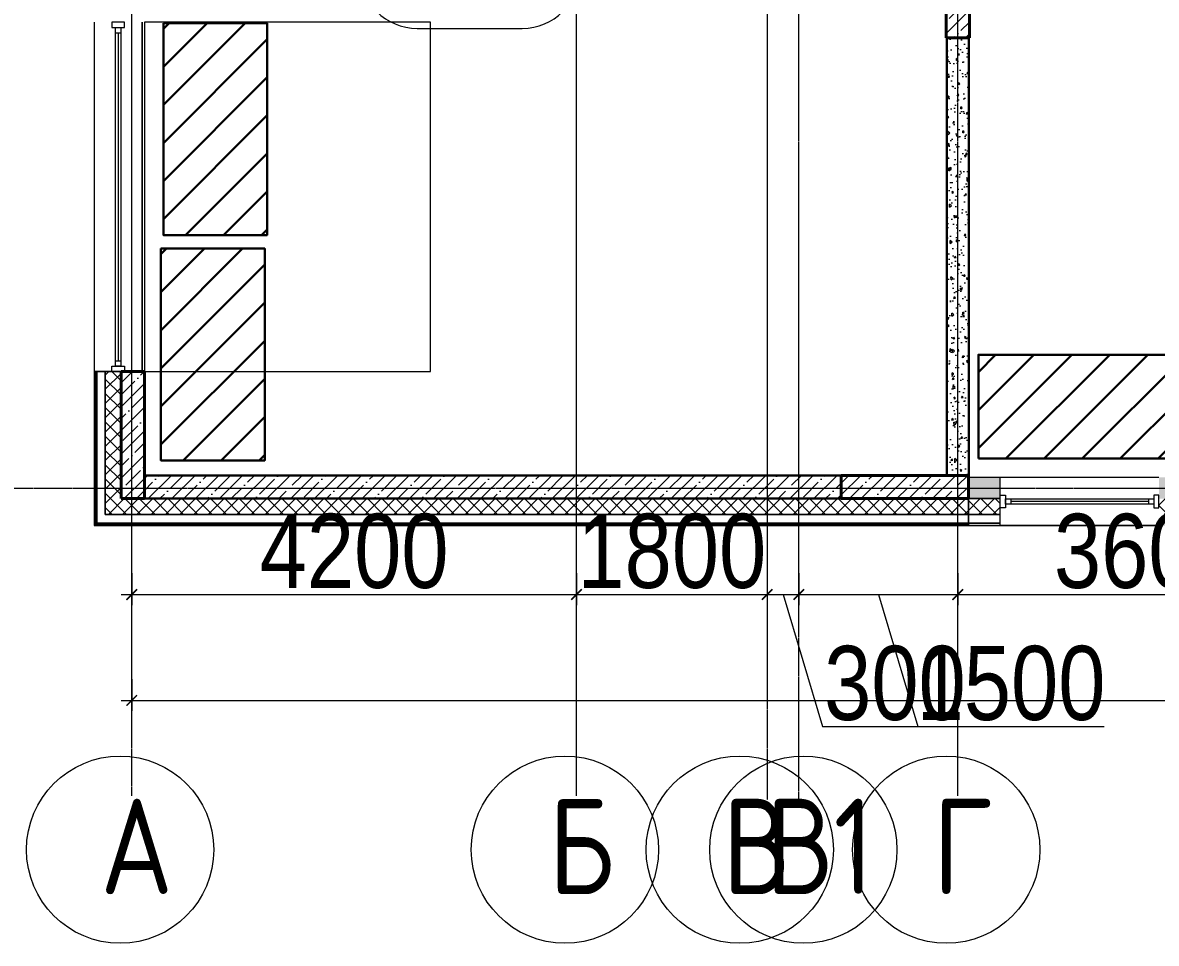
# Model space of a CAD drawing. Header units: millimetres. Extents: x -231292 to 573618, y -153144 to 564035.
# Drawn here: x 7854 to 18558, y -153144 to -144451 of the extents above; entities that cross this region are included whole.
import ezdxf
from ezdxf.enums import TextEntityAlignment as Align

# ---------------------------------------------------------------- set-up
doc = ezdxf.new("R2010")
doc.units = ezdxf.units.MM
doc.linetypes.add('CENTER2', pattern=[28.575, 19.05, -3.175, 3.175, -3.175])
doc.linetypes.add('HIDDEN2', pattern=[4.7625, 3.175, -1.5875])
doc.layers.get('0').update_dxf_attribs({"color": 250})
doc.layers.get('Defpoints').update_dxf_attribs({"color": 250})
for name, color, linetype, lineweight in [('10.3) строит. леса', 20, 'Continuous', 30), ('A-Wall_Материал_Газоблок_Контур', 250, 'Continuous', 0), ('АР_Area', 250, 'Continuous', 5), ('АР_Колонны', 250, 'Continuous', 35), ('АР_Окна', 250, 'Continuous', 5), ('АР_Стены ЖБ', 250, 'Continuous', 35), ('АР_Стены ПЕНОблок', 250, 'Continuous', 20), ('АР_Тонкая', 250, 'Continuous', 5), ('АР_Утеплитель', 250, 'Continuous', 0), ('АР_Штриховка', 250, 'Continuous', 0), ('основной', 250, 'Continuous', 15), ('РД_Оси_100', 250, 'Continuous', 0), ('РД_Оси_размер', 250, 'Continuous', 0)]:
    doc.layers.add(name, color=color, linetype=linetype, lineweight=lineweight)
doc.styles.add('style1', font='ARIALN.TTF')
doc.styles.add('ккк', font='isocpeur.ttf', dxfattribs={"width": 0.85, "oblique": 15})
doc.dimstyles.new('Dim100_ареал', dxfattribs={"dimscale": 100, "dimtxt": 2.5, "dimasz": 1, "dimexe": 1, "dimexo": 1, "dimgap": 0.5, "dimtad": 1, "dimzin": 12, "dimdsep": 46, "dimtxsty": 'style1', "dimblk": 'ARCHTICK', "dimcen": 1, "dimdle": 1, "dimclrd": 256, "dimclre": 256, "dimaunit": 1, "dimadec": 0, "dimazin": 3, "dimtfac": 1, "dimtmove": 1, "dimatfit": 3, "dimldrblk": 'OPEN30', "dimfxl": 2, "dimfxlon": 1, "dimtolj": 1, "dimtzin": 0, "dimlwd": 9, "dimlwe": 9, "dimarcsym": 0})

# ---------------------------------------------------------------- blocks, each defined once
blk = doc.blocks.new('MOK-МаркаПом_овал_ареал')
for p, q in [((-2.75, 3), (2.75, 3)), ((-2.75, -3), (2.75, -3))]:
    blk.add_line(p, q)
for centre, radius, start, end in [((-2.75, 0), 3, 90, 270), ((2.75, 0), 3, 270, 90), ((-3.75, 0), 3.5, 0, 0.00095)]:
    blk.add_arc(centre, radius, start, end)
at = {"color": 0, "style": 'style1'}
blk.add_attdef('АР-ПОМЕЩЕНИЕ:НОМЕР', text='', height=3.5, dxfattribs=at).set_placement((0, 0), align=Align.MIDDLE)
at = {"layer": 'Defpoints', "color": 2, "style": 'style1'}
blk.add_attdef('АР-ПОМЕЩЕНИЕ:НАИМЕНОВАНИЕ', text='', height=1, dxfattribs=at).set_placement((-0.094, -4.814), align=Align.MIDDLE)
blk = doc.blocks.new('_ArchTick')
at = {"color": 0, "linetype": 'ByBlock', "const_width": 0.15}
blk.add_lwpolyline([(-0.5, -0.5), (0.5, 0.5)], dxfattribs=at)
blk = doc.blocks.new('*D153')
at = {"layer": 'Defpoints', "color": 0, "transparency": 16777216}
for p in [(1195653, 135908), (1199853, 135908), (1199853, 134908)]:
    blk.add_point(p, dxfattribs=at)
at = {"layer": 'РД_Оси_размер', "lineweight": 9, "transparency": 16777216}
for p, q in [((1195653, 135108), (1195653, 134808)), ((1199853, 135108), (1199853, 134808)), ((1195553, 134908), (1199953, 134908))]:
    blk.add_line(p, q, dxfattribs=at)
at = {"layer": 'РД_Оси_размер', "lineweight": 9, "transparency": 16777216, "xscale": 100, "yscale": 100, "zscale": 100, "rotation": 180}
blk.add_blockref('_ArchTick', (1195653, 134908), dxfattribs=at)
at = {"layer": 'РД_Оси_размер', "lineweight": 9, "transparency": 16777216, "xscale": 100, "yscale": 100, "zscale": 100}
blk.add_blockref('_ArchTick', (1199853, 134908), dxfattribs=at)
at = {"layer": 'РД_Оси_размер', "color": 0, "transparency": 16777216, "insert": (1197753, 135315), "char_height": 700, "attachment_point": 5, "style": 'style1'}
blk.add_mtext('\\A1;4200', dxfattribs=at)
blk = doc.blocks.new('_Open30')
at = {"color": 0, "linetype": 'ByBlock', "lineweight": -2}
for p, q in [((-1, 0.27), (0, 0)), ((0, 0), (-1, -0.27)), ((0, 0), (-1, 0))]:
    blk.add_line(p, q, dxfattribs=at)
blk = doc.blocks.new('A-iden')
at = {"linetype": 'Continuous', "lineweight": 5}
blk.add_circle((-0.729, -4.063), 5.894, dxfattribs=at)
at = {"color": 0, "linetype": 'Continuous', "lineweight": 20, "style": 'ккк', "width": 0.85}
blk.add_attdef('ID', text='', height=6, dxfattribs=at).set_placement((0.314, -3.853), align=Align.MIDDLE_CENTER)
blk = doc.blocks.new('*D154')
at = {"layer": 'Defpoints', "color": 0, "transparency": 16777216}
for p in [(1199853, 135908), (1201653, 135908), (1201653, 134908)]:
    blk.add_point(p, dxfattribs=at)
at = {"layer": 'РД_Оси_размер', "lineweight": 9, "transparency": 16777216}
for p, q in [((1199853, 135108), (1199853, 134808)), ((1201653, 135108), (1201653, 134808)), ((1199753, 134908), (1201753, 134908))]:
    blk.add_line(p, q, dxfattribs=at)
at = {"layer": 'РД_Оси_размер', "lineweight": 9, "transparency": 16777216, "xscale": 100, "yscale": 100, "zscale": 100, "rotation": 180}
blk.add_blockref('_ArchTick', (1199853, 134908), dxfattribs=at)
at = {"layer": 'РД_Оси_размер', "lineweight": 9, "transparency": 16777216, "xscale": 100, "yscale": 100, "zscale": 100}
blk.add_blockref('_ArchTick', (1201653, 134908), dxfattribs=at)
at = {"layer": 'РД_Оси_размер', "color": 0, "transparency": 16777216, "insert": (1200753, 135315), "char_height": 700, "attachment_point": 5, "style": 'style1'}
blk.add_mtext('\\A1;1800', dxfattribs=at)
blk = doc.blocks.new('*D155')
at = {"layer": 'Defpoints', "color": 0, "transparency": 16777216}
for p in [(1201653, 135908), (1201953, 135908), (1201953, 134908)]:
    blk.add_point(p, dxfattribs=at)
at = {"layer": 'РД_Оси_размер', "lineweight": 9, "transparency": 16777216}
for p, q in [((1201653, 135108), (1201653, 134808)), ((1201953, 135108), (1201953, 134808)), ((1201553, 134908), (1202053, 134908)), ((1201803, 134908), (1202177, 133661)), ((1202177, 133661), (1203543, 133661))]:
    blk.add_line(p, q, dxfattribs=at)
at = {"layer": 'РД_Оси_размер', "lineweight": 9, "transparency": 16777216, "xscale": 100, "yscale": 100, "zscale": 100, "rotation": 180}
blk.add_blockref('_ArchTick', (1201653, 134908), dxfattribs=at)
at = {"layer": 'РД_Оси_размер', "lineweight": 9, "transparency": 16777216, "xscale": 100, "yscale": 100, "zscale": 100}
blk.add_blockref('_ArchTick', (1201953, 134908), dxfattribs=at)
at = {"layer": 'РД_Оси_размер', "color": 0, "transparency": 16777216, "insert": (1202860, 134068), "char_height": 700, "attachment_point": 5, "style": 'style1'}
blk.add_mtext('\\A1;300', dxfattribs=at)
blk = doc.blocks.new('*D156')
at = {"layer": 'Defpoints', "color": 0, "transparency": 16777216}
for p in [(1201953, 135908), (1203453, 135908), (1203453, 134908)]:
    blk.add_point(p, dxfattribs=at)
at = {"layer": 'РД_Оси_размер', "lineweight": 9, "transparency": 16777216}
for p, q in [((1201953, 135108), (1201953, 134808)), ((1203453, 135108), (1203453, 134808)), ((1201853, 134908), (1203553, 134908)), ((1202703, 134908), (1203077, 133661)), ((1203077, 133661), (1204835, 133661))]:
    blk.add_line(p, q, dxfattribs=at)
at = {"layer": 'РД_Оси_размер', "lineweight": 9, "transparency": 16777216, "xscale": 100, "yscale": 100, "zscale": 100, "rotation": 180}
blk.add_blockref('_ArchTick', (1201953, 134908), dxfattribs=at)
at = {"layer": 'РД_Оси_размер', "lineweight": 9, "transparency": 16777216, "xscale": 100, "yscale": 100, "zscale": 100}
blk.add_blockref('_ArchTick', (1203453, 134908), dxfattribs=at)
at = {"layer": 'РД_Оси_размер', "color": 0, "transparency": 16777216, "insert": (1203956, 134068), "char_height": 700, "attachment_point": 5, "style": 'style1'}
blk.add_mtext('\\A1;1500', dxfattribs=at)
blk = doc.blocks.new('*D157')
at = {"layer": 'Defpoints', "color": 0, "transparency": 16777216}
for p in [(1203453, 135908), (1207053, 135908), (1207053, 134908)]:
    blk.add_point(p, dxfattribs=at)
at = {"layer": 'РД_Оси_размер', "lineweight": 9, "transparency": 16777216}
for p, q in [((1203453, 135108), (1203453, 134808)), ((1207053, 135108), (1207053, 134808)), ((1203353, 134908), (1207153, 134908))]:
    blk.add_line(p, q, dxfattribs=at)
at = {"layer": 'РД_Оси_размер', "lineweight": 9, "transparency": 16777216, "xscale": 100, "yscale": 100, "zscale": 100, "rotation": 180}
blk.add_blockref('_ArchTick', (1203453, 134908), dxfattribs=at)
at = {"layer": 'РД_Оси_размер', "lineweight": 9, "transparency": 16777216, "xscale": 100, "yscale": 100, "zscale": 100}
blk.add_blockref('_ArchTick', (1207053, 134908), dxfattribs=at)
at = {"layer": 'РД_Оси_размер', "color": 0, "transparency": 16777216, "insert": (1205253, 135315), "char_height": 700, "attachment_point": 5, "style": 'style1'}
blk.add_mtext('\\A1;3600', dxfattribs=at)
blk = doc.blocks.new('*D205')
at = {"layer": 'Defpoints', "color": 0, "transparency": 16777216}
for p in [(1195653, 135908), (1223253, 135908), (1223253, 133908)]:
    blk.add_point(p, dxfattribs=at)
at = {"layer": 'РД_Оси_размер', "lineweight": 9, "transparency": 16777216}
for p, q in [((1195653, 134108), (1195653, 133808)), ((1223253, 134108), (1223253, 133808)), ((1195553, 133908), (1223353, 133908))]:
    blk.add_line(p, q, dxfattribs=at)
at = {"layer": 'РД_Оси_размер', "lineweight": 9, "transparency": 16777216, "xscale": 100, "yscale": 100, "zscale": 100, "rotation": 180}
blk.add_blockref('_ArchTick', (1195653, 133908), dxfattribs=at)
at = {"layer": 'РД_Оси_размер', "lineweight": 9, "transparency": 16777216, "xscale": 100, "yscale": 100, "zscale": 100}
blk.add_blockref('_ArchTick', (1223253, 133908), dxfattribs=at)
at = {"layer": 'РД_Оси_размер', "color": 0, "transparency": 16777216, "insert": (1209453, 134315), "char_height": 700, "attachment_point": 5, "style": 'style1'}
blk.add_mtext('\\A1;27600', dxfattribs=at)
blk = doc.blocks.new('оси_рен')
at = {"layer": 'РД_Оси_100', "color": 251, "linetype": 'CENTER2', "true_color": 0x636466}
for p, q in [((1195652.916, 135558.25), (1195652.916, 223268.25)), ((1199852.916, 135558.25), (1199852.916, 223268.25)), ((1195652.916, 133007.755), (1195652.916, 138964.071)), ((1199852.916, 133007.755), (1199852.916, 138964.071)), ((1189697.958, 135913.25), (1225207.916, 135913.25))]:
    blk.add_line(p, q, dxfattribs=at)
for points in [[(1201652.916, 223268.25), (1201652.916, 135558.25)], [(1201952.916, 135558.25), (1201952.916, 223268.25)], [(1203452.916, 135558.25), (1203452.916, 223268.25)], [(1201652.916, 138964.071), (1201652.916, 132968.195)], [(1201952.916, 132966.924), (1201952.916, 138964.071)], [(1203452.916, 133007.755), (1203452.916, 138964.071)]]:
    blk.add_lwpolyline(points, dxfattribs=at)
at = {"layer": 'РД_Оси_100', "color": 251, "true_color": 0x636466, "xscale": 150, "yscale": 150, "zscale": 100}
for p, values in [((1195652.916, 133107.755), {'ID': 'А'}), ((1199852.916, 133107.755), {'ID': 'Б'}), ((1201504.016, 133107.755), {'ID': 'В'}), ((1202104.016, 133107.755), {'ID': 'В1'}), ((1203453.649, 133107.755), {'ID': 'Г'})]:
    blk.add_blockref('A-iden', p, dxfattribs=at).add_auto_attribs(values)
at = {"layer": 'РД_Оси_размер', "color": 251, "true_color": 0x636466}
for base, p1, p2, picture, middle in [((1199852.916, 134907.755), (1195652.916, 135907.755), (1199852.916, 135907.755), '*D153', (1197752.916, 135315.156)), ((1223252.916, 133907.755), (1195652.916, 135907.755), (1223252.916, 135907.755), '*D205', (1209452.916, 134315.156)), ((1201652.916, 134907.755), (1199852.916, 135907.755), (1201652.916, 135907.755), '*D154', (1200752.916, 135315.156)), ((1201952.916, 134907.755), (1201652.916, 135907.755), (1201952.916, 135907.755), '*D155', (1202227.076, 134067.952)), ((1203452.916, 134907.755), (1201952.916, 135907.755), (1203452.916, 135907.755), '*D156', (1203127.076, 134067.952)), ((1207052.916, 134907.755), (1203452.916, 135907.755), (1207052.916, 135907.755), '*D157', (1205252.916, 135315.156))]:
    dim = blk.add_linear_dim(base=base, p1=p1, p2=p2, dimstyle='Dim100_ареал', override={"dimtxt": 7}, dxfattribs=at)
    dim.commit()
    dim.dimension.update_dxf_attribs({"geometry": picture, "text_midpoint": middle})

msp = doc.modelspace()

# ---------------------------------------------------------------- hatches: boundary and pattern name
at = {"layer": '10.3) строит. леса'}
h = msp.add_hatch(dxfattribs=at)
h.set_pattern_fill('ANSI31', color=256, scale=80)
h.set_pattern_definition([(45, (13382.08, -577.08), (-179.60512, 179.60512), [])])
h.paths.add_polyline_path([(9182.39, -144456.194), (9182.39, -146456.194), (10162.39, -146456.194), (10162.39, -144456.194)])
h = msp.add_hatch(dxfattribs=at)
h.set_pattern_fill('ANSI31', color=256, scale=80)
h.set_pattern_definition([(45, (13358.83, -2705.28), (-179.60512, 179.60512), [])])
h.paths.add_polyline_path([(9159.138, -146584.399), (9159.138, -148584.399), (10139.138, -148584.399), (10139.138, -146584.399)])
h = msp.add_hatch(dxfattribs=at)
h.set_pattern_fill('ANSI31', color=256, scale=80)
h.set_pattern_definition([(45, (17318.1, -2548.68), (-179.60512, 179.60512), [])])
h.paths.add_polyline_path([(16877.868, -148567.179), (18877.868, -148567.179), (18877.868, -147587.179), (16877.868, -147587.179)])
at = {"layer": 'АР_Штриховка', "linetype": 'Continuous', "lineweight": 5, "true_color": 0x000000}
h = msp.add_hatch(dxfattribs=at)
h.set_pattern_fill('ANSI35', color=18, scale=25, style=0)
h.set_pattern_definition([(45, (8883.46, -162345.28), (-112.2532, 112.2532), []), (45, (8995.71, -162345.28), (-112.2532, 112.2532), [198.4375, -39.6875, 0, -39.6875])])
h.paths.add_polyline_path([(16793.458, -143395.283), (16573.458, -143395.283), (16573.458, -144595.283), (16793.458, -144595.283)], flags=0)
at = {"layer": 'АР_Штриховка', "linetype": 'Continuous', "lineweight": 0, "true_color": 0x000000}
h = msp.add_hatch(dxfattribs=at)
h.set_pattern_fill('AR-CONC', color=18, angle=45, style=0)
h.set_pattern_definition([(95, (8883.46, -162345.28), (140.0947, 117.5534), [19.05, -209.55]), (40, (8883.46, -162345.28), (-160.0185, 110.1767), [15.24, -167.6406]), (145.4514, (8895.13, -162335.49), (-19.9238, 227.7301), [16.19, -178.0902]), (91.1842, (8847.54, -162309.36), (221.4102, 161.9534), [28.575, -314.325]), (141.6356, (8866, -162295.87), (-7.0866, 342.8268), [24.285, -267.1356]), (36.1842, (8847.54, -162309.36), (-7.0866, 342.8268), [22.86, -251.4597]), (66, (8874.48, -162300.38), (179.52, 34.8951), [19.05, -209.55]), (11, (8874.48, -162300.38), (-86.54, 173.9412), [15.24, -167.64]), (116.4514, (8889.44, -162297.47), (92.98, 208.8363), [16.19, -178.09]), (82.5, (8883.46, -162345.28), (-57.60547, 61.97341), [0, -165.608, 0, -170.18, 0, -168.275]), (52.5, (8883.46, -162345.28), (-23.58973, 118.087), [0, -97.028, 0, -161.798, 0, -64.135]), (12.5, (8843.406, -162385.335), (99.92786, 91.8262), [0, -63.5, 0, -198.12, 0, -262.89]), (2.5, (8825.45, -162403.3), (86.7639, 122.7224), [0, -82.55, 0, -131.572, 0, -186.69])])
h.paths.add_polyline_path([(16583.458, -148725.283), (16783.458, -148725.283), (16783.458, -144595.283), (16583.458, -144595.283)], flags=0)
h = msp.add_hatch(dxfattribs=at)
h.set_pattern_fill('_U', color=18, style=0, pattern_type=0)
h.set_pattern_definition([(360, (8883.458, -162345.2828), (5e-17, 1), [])])
h.paths.add_polyline_path([(8528.458, -149200.283), (8553.458, -149175.283), (8553.458, -147745.283), (8528.458, -147745.283)], flags=0)
h = msp.add_hatch(dxfattribs=at)
h.set_pattern_fill('ANSI37', color=18, scale=30, style=0)
h.set_pattern_definition([(45, (8883.46, -162345.28), (-67.3519, 67.3519), []), (135, (8883.46, -162345.28), (-67.3519, -67.3519), [])])
h.paths.add_polyline_path([(8633.458, -149095.283), (8783.458, -148945.283), (8783.458, -147745.283), (8633.458, -147745.283)], flags=0)
at = {"layer": 'АР_Штриховка', "linetype": 'Continuous', "lineweight": 5, "true_color": 0x000000}
h = msp.add_hatch(dxfattribs=at)
h.set_pattern_fill('ANSI35', color=18, scale=25, style=0)
h.set_pattern_definition([(45, (8883.46, -162345.28), (-112.2532, 112.2532), []), (45, (8995.71, -162345.28), (-112.2532, 112.2532), [198.4375, -39.6875, 0, -39.6875])])
h.paths.add_polyline_path([(8783.458, -148945.283), (9003.458, -148945.283), (9003.458, -147745.283), (8783.458, -147745.283)], flags=0)
h = msp.add_hatch(dxfattribs=at)
h.set_pattern_fill('ANSI35', color=18, scale=25, style=0)
h.set_pattern_definition([(45, (8883.46, -162345.28), (-112.2532, 112.2532), []), (45, (8995.71, -162345.28), (-112.2532, 112.2532), [198.4375, -39.6875, 0, -39.6875])])
h.paths.add_polyline_path([(9003.458, -148725.283), (9003.458, -148945.283), (15583.458, -148945.283), (15583.458, -148725.283)], flags=0)
h = msp.add_hatch(dxfattribs=at)
h.set_pattern_fill('ANSI35', color=18, scale=25, style=0)
h.set_pattern_definition([(45, (8883.46, -162345.28), (-112.2532, 112.2532), []), (45, (8995.71, -162345.28), (-112.2532, 112.2532), [198.4375, -39.6875, 0, -39.6875])])
h.paths.add_polyline_path([(16783.458, -148945.283), (16783.458, -148725.283), (15583.458, -148725.283), (15583.458, -148945.283)], flags=0)
at = {"layer": 'АР_Штриховка', "linetype": 'Continuous', "lineweight": 0, "true_color": 0x000000}
h = msp.add_hatch(dxfattribs=at)
h.set_pattern_fill('AR-CONC', color=18, angle=-360, style=0)
h.set_pattern_definition([(50, (8883.46, -162345.28), (182.1847, -15.9391), [19.05, -209.55]), (355, (8883.46, -162345.28), (-35.2434, 191.0568), [15.24, -167.6406]), (100.45144, (8898.64, -162346.61), (146.9412, 175.1178), [16.19, -178.0902]), (46.1842, (8883.46, -162294.48), (271.079, -42.0423), [28.575, -314.325]), (96.6356, (8906.05, -162297.99), (237.4041, 247.4261), [24.285, -267.1356]), (351.1842, (8883.46, -162294.48), (237.4041, 247.426), [22.86, -251.4597]), (21, (8908.86, -162307.18), (151.6144, -102.2652), [19.05, -209.55]), (326, (8908.86, -162307.18), (61.802, 184.188), [15.24, -167.64]), (71.45144, (8921.5, -162315.7), (213.4164, 81.9228), [16.19, -178.0899]), (37.5, (8883.46, -162345.28), (3.0886, 84.55504), [0, -165.608, 0, -170.18, 0, -168.275]), (7.5, (8883.46, -162345.28), (66.81966, 100.18057), [0, -97.028, 0, -161.798, 0, -64.135]), (327.5, (8826.816, -162345.28), (135.5906, -5.72874), [0, -63.5, 0, -198.12, 0, -262.89]), (317.5, (8801.42, -162345.28), (148.1292, 25.4265), [0, -82.55, 0, -131.572, 0, -186.69])])
h.paths.add_polyline_path([(35683.458, -148945.283), (35683.458, -148745.283), (35083.458, -148745.283), (35083.458, -148945.283)], flags=0)
h.paths.add_polyline_path([(32983.458, -148945.283), (32983.458, -148745.283), (32083.457, -148745.283), (32083.457, -148945.283)], flags=0)
h.paths.add_polyline_path([(28783.457, -148945.283), (28783.457, -148745.283), (27883.458, -148745.283), (27883.458, -148945.283)], flags=0)
h.paths.add_polyline_path([(26683.458, -148945.283), (26683.458, -148745.283), (25483.458, -148745.283), (25483.458, -148945.283)], flags=0)
h.paths.add_polyline_path([(22183.458, -148945.283), (22183.458, -148745.283), (20683.458, -148745.283), (20683.458, -148945.283)], flags=0)
h.paths.add_polyline_path([(19483.458, -148945.283), (19483.458, -148745.283), (18583.458, -148745.283), (18583.458, -148945.283)], flags=0)
h.paths.add_polyline_path([(17083.458, -148945.283), (17083.458, -148745.283), (16783.458, -148745.283), (16783.458, -148945.283)], flags=0)
h = msp.add_hatch(dxfattribs=at)
h.set_pattern_fill('ANSI37', color=18, scale=30, angle=-360, style=0)
h.set_pattern_definition([(45, (8883.46, -162345.28), (-67.3519, 67.3519), []), (135, (8883.46, -162345.28), (-67.3519, -67.3519), [])])
h.paths.add_polyline_path([(16783.458, -149095.283), (16783.458, -148945.283), (8783.458, -148945.283), (8633.458, -149095.283)], flags=0)
h = msp.add_hatch(dxfattribs=at)
h.set_pattern_fill('ANSI37', color=18, scale=30, angle=-360, style=0)
h.set_pattern_definition([(45, (8883.46, -162345.28), (-67.35192, 67.35192), []), (135, (8883.46, -162345.28), (-67.35192, -67.35192), [])])
h.paths.add_polyline_path([(35683.458, -149095.283), (35683.458, -148945.283), (35083.458, -148945.283), (35083.458, -149095.283)], flags=0)
h.paths.add_polyline_path([(32983.458, -149095.283), (32983.458, -148945.283), (32083.457, -148945.283), (32083.457, -149095.283)], flags=0)
h.paths.add_polyline_path([(28783.457, -149095.283), (28783.457, -148945.283), (27883.458, -148945.283), (27883.458, -149095.283)], flags=0)
h.paths.add_polyline_path([(26683.458, -149095.283), (26683.458, -148945.283), (25483.458, -148945.283), (25483.458, -149095.283)], flags=0)
h.paths.add_polyline_path([(22183.458, -149095.283), (22183.458, -148945.283), (20683.458, -148945.283), (20683.458, -149095.283)], flags=0)
h.paths.add_polyline_path([(19483.458, -149095.283), (19483.458, -148945.283), (18583.458, -148945.283), (18583.458, -149095.283)], flags=0)
h.paths.add_polyline_path([(17083.458, -149095.283), (17083.458, -148945.283), (16783.458, -148945.283), (16783.458, -149095.283)], flags=0)
h = msp.add_hatch(dxfattribs=at)
h.set_pattern_fill('_U', color=18, angle=-360, style=0, pattern_type=0)
h.set_pattern_definition([(360, (8883.458, -162345.2828), (0, 1), [])])
h.paths.add_polyline_path([(16783.458, -149200.283), (16783.458, -149175.283), (8553.458, -149175.283), (8528.458, -149200.283)], flags=0)
h = msp.add_hatch(dxfattribs=at)
h.set_pattern_fill('_U', color=18, angle=-360, style=0, pattern_type=0)
h.set_pattern_definition([(360, (8883.458, -162345.2828), (4e-16, 1), [])])
h.paths.add_polyline_path([(35683.458, -149200.283), (35683.458, -149175.283), (35083.458, -149175.283), (35083.458, -149200.283)], flags=0)
h.paths.add_polyline_path([(32983.458, -149200.283), (32983.458, -149175.283), (32083.457, -149175.283), (32083.457, -149200.283)], flags=0)
h.paths.add_polyline_path([(28783.457, -149200.283), (28783.457, -149175.283), (27883.458, -149175.283), (27883.458, -149200.283)], flags=0)
h.paths.add_polyline_path([(26683.458, -149200.283), (26683.458, -149175.283), (25483.458, -149175.283), (25483.458, -149200.283)], flags=0)
h.paths.add_polyline_path([(22183.458, -149200.283), (22183.458, -149175.283), (20683.458, -149175.283), (20683.458, -149200.283)], flags=0)
h.paths.add_polyline_path([(19483.458, -149200.283), (19483.458, -149175.283), (18583.458, -149175.283), (18583.458, -149200.283)], flags=0)
h.paths.add_polyline_path([(17083.458, -149200.283), (17083.458, -149175.283), (16783.458, -149175.283), (16783.458, -149200.283)], flags=0)

# ---------------------------------------------------------------- linework, layer by layer
at = {"layer": '10.3) строит. леса'}
for points in [[(9182.39, -144456.194), (9182.39, -146456.194), (10162.39, -146456.194), (10162.39, -144456.194)], [(9159.138, -146584.399), (9159.138, -148584.399), (10139.138, -148584.399), (10139.138, -146584.399)], [(16877.868, -148567.179), (18877.868, -148567.179), (18877.868, -147587.179), (16877.868, -147587.179)]]:
    msp.add_lwpolyline(points, close=True, dxfattribs=at)
at = {"layer": 'A-Wall_Материал_Газоблок_Контур', "color": 18, "linetype": 'Continuous', "lineweight": 0, "true_color": 0x000000}
for p, q in [((8528.458, -144445.283), (8528.458, -147745.283)), ((8983.458, -147745.283), (8983.458, -144445.283)), ((8528.458, -147745.283), (8553.458, -147745.283)), ((8553.458, -147745.283), (8633.458, -147745.283)), ((8633.458, -147745.283), (8783.458, -147745.283)), ((8783.458, -147745.283), (8983.458, -147745.283)), ((18583.458, -148745.283), (17083.458, -148745.283)), ((17083.458, -149200.283), (18583.458, -149200.283))]:
    msp.add_line(p, q, dxfattribs=at)
at = {"layer": 'АР_Колонны', "color": 18, "linetype": 'HIDDEN2', "lineweight": 25, "true_color": 0x000000}
for p, q in [((16573.458, -144595.283), (16573.458, -143395.283)), ((16793.458, -143395.283), (16793.458, -144595.283)), ((16793.458, -144595.283), (16573.458, -144595.283)), ((8783.458, -147745.283), (9003.458, -147745.283)), ((8783.458, -148945.283), (8783.458, -147745.283)), ((9003.458, -147745.283), (9003.458, -148945.283)), ((15583.458, -148725.283), (16783.458, -148725.283)), ((15583.458, -148945.283), (15583.458, -148725.283)), ((16783.458, -148725.283), (16783.458, -148945.283)), ((9003.458, -148945.283), (8783.458, -148945.283)), ((16783.458, -148945.283), (15583.458, -148945.283))]:
    msp.add_line(p, q, dxfattribs=at)
at = {"layer": 'АР_Колонны', "color": 18, "linetype": 'Continuous', "lineweight": 30, "true_color": 0x000000}
for p, q in [((16573.458, -143395.283), (16573.458, -144595.283)), ((16793.458, -144595.283), (16793.458, -143395.283)), ((16573.458, -144595.283), (16793.458, -144595.283)), ((9003.458, -147745.283), (8783.458, -147745.283)), ((8783.458, -147745.283), (8783.458, -148945.283)), ((9003.458, -148945.283), (9003.458, -147745.283)), ((15583.458, -148725.283), (15583.458, -148945.283)), ((16783.458, -148725.283), (15583.458, -148725.283)), ((16783.458, -148945.283), (16783.458, -148725.283)), ((8783.458, -148945.283), (9003.458, -148945.283)), ((15583.458, -148945.283), (16783.458, -148945.283))]:
    msp.add_line(p, q, dxfattribs=at)
at = {"layer": 'АР_Окна', "color": 18, "linetype": 'Continuous', "lineweight": 5, "true_color": 0x000000}
for p, q in [((8528.458, -144445.283), (8528.458, -147745.283)), ((8983.458, -144445.283), (8983.458, -147745.283)), ((8730.958, -144545.283), (8780.958, -144545.283)), ((8755.958, -144545.283), (8755.958, -147645.283)), ((8730.958, -147645.283), (8780.958, -147645.283)), ((18583.458, -148745.283), (17083.458, -148745.283)), ((17183.458, -148947.783), (17183.458, -148997.783)), ((18483.458, -148972.783), (17183.458, -148972.783)), ((18483.458, -148947.783), (18483.458, -148997.783)), ((18583.458, -149200.283), (17083.458, -149200.283))]:
    msp.add_line(p, q, dxfattribs=at)
for points in [[(8815.958, -144495.283), (8815.958, -144445.283), (8695.958, -144445.283), (8695.958, -144495.283)], [(8730.958, -144495.283), (8780.958, -144495.283), (8780.958, -147695.283), (8730.958, -147695.283)], [(8815.958, -147695.283), (8815.958, -147745.283), (8695.958, -147745.283), (8695.958, -147695.283)], [(17133.458, -149032.783), (17083.458, -149032.783), (17083.458, -148912.783), (17133.458, -148912.783)], [(18533.458, -148947.783), (18533.458, -148997.783), (17133.458, -148997.783), (17133.458, -148947.783)], [(18533.458, -149032.783), (18583.458, -149032.783), (18583.458, -148912.783), (18533.458, -148912.783)]]:
    msp.add_lwpolyline(points, close=True, dxfattribs=at)
at = {"layer": 'АР_Стены ЖБ', "color": 18, "linetype": 'Continuous', "lineweight": 40, "true_color": 0x000000}
for p, q in [((16573.458, -143395.283), (16573.458, -144595.283)), ((16793.458, -144595.283), (16793.458, -143395.283)), ((16573.458, -144595.283), (16793.458, -144595.283)), ((9003.458, -147745.283), (8783.458, -147745.283)), ((8783.458, -147745.283), (8783.458, -148945.283)), ((9003.458, -148945.283), (9003.458, -147745.283)), ((16783.458, -148725.283), (15583.458, -148725.283)), ((15583.458, -148725.283), (15583.458, -148945.283)), ((16783.458, -148945.283), (16783.458, -148725.283)), ((8783.458, -148945.283), (9003.458, -148945.283)), ((15583.458, -148945.283), (16783.458, -148945.283))]:
    msp.add_line(p, q, dxfattribs=at)
at = {"layer": 'АР_Стены ЖБ', "color": 18, "linetype": 'Continuous', "lineweight": 30, "true_color": 0x000000}
for p, q in [((9003.458, -148725.283), (9003.458, -148945.283)), ((15583.458, -148725.283), (9003.458, -148725.283)), ((15583.458, -148945.283), (15583.458, -148725.283)), ((9003.458, -148945.283), (15583.458, -148945.283))]:
    msp.add_line(p, q, dxfattribs=at)
at = {"layer": 'АР_Стены ПЕНОблок', "color": 18, "linetype": 'Continuous', "lineweight": 20, "true_color": 0x000000}
for p, q in [((16783.458, -144595.283), (16583.458, -144595.283)), ((16583.458, -144595.283), (16583.458, -148725.283)), ((16783.458, -148725.283), (16783.458, -144595.283)), ((16583.458, -148725.283), (16783.458, -148725.283)), ((17083.458, -148745.283), (16783.458, -148745.283)), ((16783.458, -148745.283), (16783.458, -148945.283)), ((17083.458, -148945.283), (17083.458, -148745.283)), ((16783.458, -148945.283), (17083.458, -148945.283))]:
    msp.add_line(p, q, dxfattribs=at)
at = {"layer": 'АР_Тонкая', "color": 18, "linetype": 'Continuous', "lineweight": 0, "true_color": 0x000000}
for p, q in [((16583.458, -144595.283), (16573.458, -144595.283)), ((16573.458, -144595.283), (16573.458, -148725.283)), ((16583.458, -148725.283), (16583.458, -144595.283)), ((16793.458, -144595.283), (16783.458, -144595.283)), ((16783.458, -144595.283), (16783.458, -148725.283)), ((16793.458, -148725.283), (16793.458, -144595.283)), ((16573.458, -148725.283), (16583.458, -148725.283)), ((16783.458, -148725.283), (16793.458, -148725.283))]:
    msp.add_line(p, q, dxfattribs=at)
at = {"layer": 'АР_Тонкая', "color": 18, "linetype": 'Continuous', "lineweight": 5, "true_color": 0x000000}
for p, q in [((8553.458, -147745.283), (8528.458, -147745.283)), ((8528.458, -147745.283), (8528.458, -149200.283)), ((8633.458, -147745.283), (8553.458, -147745.283)), ((8553.458, -147745.283), (8553.458, -149175.283)), ((8553.458, -149175.283), (8553.458, -147745.283)), ((8633.458, -149095.283), (8633.458, -147745.283)), ((16783.458, -149095.283), (8633.458, -149095.283)), ((17083.458, -149095.283), (16783.458, -149095.283)), ((16783.458, -149095.283), (16783.458, -149175.283)), ((16783.458, -149175.283), (16783.458, -149095.283)), ((17083.458, -149175.283), (17083.458, -149095.283)), ((8528.458, -149200.283), (16783.458, -149200.283)), ((8553.458, -149175.283), (16783.458, -149175.283)), ((16783.458, -149175.283), (8553.458, -149175.283)), ((16783.458, -149175.283), (17083.458, -149175.283)), ((17083.458, -149175.283), (16783.458, -149175.283)), ((16783.458, -149175.283), (16783.458, -149200.283)), ((16783.458, -149200.283), (16783.458, -149175.283)), ((16783.458, -149200.283), (17083.458, -149200.283)), ((17083.458, -149200.283), (17083.458, -149175.283))]:
    msp.add_line(p, q, dxfattribs=at)
at = {"layer": 'АР_Утеплитель', "color": 18, "linetype": 'Continuous', "lineweight": 0, "true_color": 0x000000}
for p, q in [((8783.458, -147745.283), (8633.458, -147745.283)), ((8633.458, -147745.283), (8633.458, -149095.283)), ((8783.458, -148945.283), (8783.458, -147745.283)), ((16783.458, -148945.283), (8783.458, -148945.283)), ((17083.458, -148945.283), (16783.458, -148945.283)), ((16783.458, -148945.283), (16783.458, -149095.283)), ((16783.458, -149095.283), (16783.458, -148945.283)), ((17083.458, -149095.283), (17083.458, -148945.283)), ((8633.458, -149095.283), (16783.458, -149095.283)), ((16783.458, -149095.283), (17083.458, -149095.283))]:
    msp.add_line(p, q, dxfattribs=at)
at = {"layer": 'основной', "lineweight": 15}
msp.add_lwpolyline([(9003.458, -147745.283), (11703.458, -147745.283), (11703.458, -144445.283), (9003.458, -144445.283)], close=True, dxfattribs=at)

# ---------------------------------------------------------------- block references
at = {"rotation": 359.999868838025}
msp.add_blockref('оси_рен', (-1186769.82, -284755.728), dxfattribs=at)
at = {"layer": 'АР_Area', "color": 18, "linetype": 'Continuous', "lineweight": 5, "true_color": 0x000000}
ref = msp.add_blockref('MOK-МаркаПом_овал_ареал', (12075.306, -143965.331), dxfattribs=dict(at, xscale=180, yscale=180, zscale=100))
ref.add_attrib('АР-ПОМЕЩЕНИЕ:НОМЕР', '1.028', dxfattribs={"layer": '0', "color": 0, "height": 630, "style": 'style1'}).set_placement((12075.306, -143965.331), align=Align.MIDDLE)

doc.saveas('drawing.dxf')
